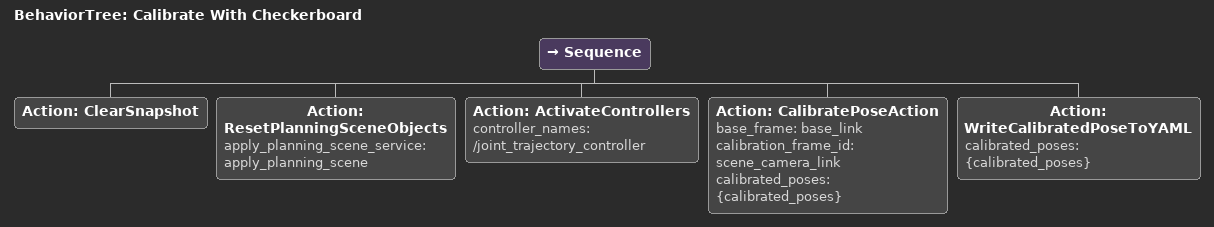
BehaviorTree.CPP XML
<?xml version="1.0"?>
  <root BTCPP_format="4" main_tree_to_execute="Calibrate With Checkerboard">
    <BehaviorTree ID="Calibrate With Checkerboard" _description="Runs hand-eye calibration procedure">
        <Sequence>
            <Action ID="ClearSnapshot" />
            <Action ID="ResetPlanningSceneObjects" apply_planning_scene_service="apply_planning_scene"/>
            <Action ID="ActivateControllers" controller_names="/joint_trajectory_controller"/>
            <Action ID="CalibratePoseAction" base_frame="base_link" calibration_frame_id="scene_camera_link" calibrated_poses="{calibrated_poses}"/>
            <Action ID="WriteCalibratedPoseToYAML" calibrated_poses="{calibrated_poses}"/>
        </Sequence>
    </BehaviorTree>
</root>
